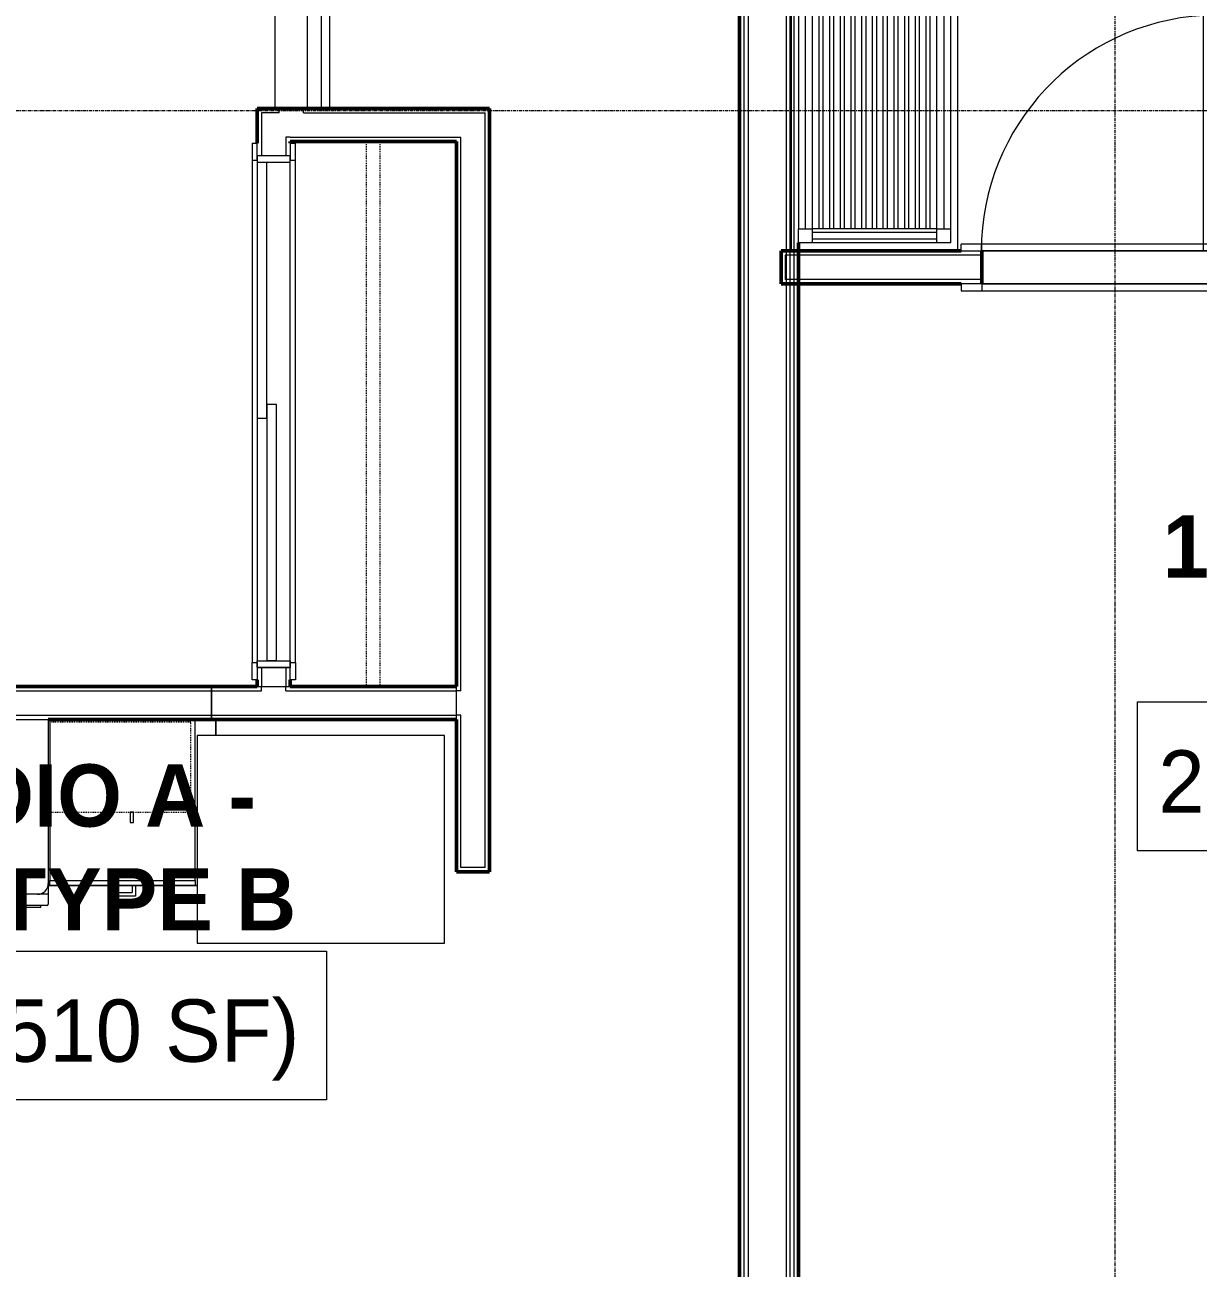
# Model space of a CAD drawing. Header units: inches. Extents: x -4235 to -464, y 9767 to 12359.
# Drawn here: x -3311.8 to -3142.3, y 11368 to 11547.6 of the extents above; entities that cross this region are included whole.
import ezdxf

# ---------------------------------------------------------------- set-up
doc = ezdxf.new("R2010")
doc.units = ezdxf.units.IN
doc.header["$MEASUREMENT"] = 0
doc.linetypes.add('Dash', pattern=[0.25, 0.125, -0.125])
doc.linetypes.add('Grid Line 1_2_', pattern=[0.875, 0.5, -0.125, 0.125, -0.125])
for name, color, linetype, lineweight in [('0-1', 7, 'Continuous', 5), ('0-2', 10, 'Continuous', 9), ('A-AREA-IDEN', 2, 'Continuous', 9), ('A-DOOR-1', 10, 'Continuous', 9), ('A-DOOR-2', 50, 'Continuous', 20), ('A-DOOR-3', 254, 'Continuous', 9), ('A-DOOR-4', 7, 'Continuous', 50), ('A-DOOR-FRAM-1', 10, 'Continuous', 9), ('A-WALL-1', 7, 'Continuous', 50), ('A-WALL-2', 250, 'Continuous', 13), ('A-WALL-3', 10, 'Continuous', 9), ('A-WALL-4', 254, 'Continuous', 9), ('A-WALL-5', 113, 'Continuous', 9), ('I-WALL-1', 7, 'Continuous', 50), ('Q-CASE-1', 254, 'Continuous', 9), ('Q-CASE-2', 10, 'Continuous', 9), ('Q-CASE-3', 254, 'Dash', 9), ('Q-CASE-4', 10, 'Dash', 9), ('Q-CASE-HDLN-1', 10, 'Dash', 9), ('Q-CASE-HDLN-2', 254, 'Dash', 9), ('Q-SPCQ-1', 10, 'Continuous', 9), ('S-GRID-1', 1, 'Grid Line 1_2_', 9)]:
    doc.layers.add(name, color=color, linetype=linetype, lineweight=lineweight)
doc.styles.add('Century Gothic', font='ufonts.com_century-gothic.ttf', dxfattribs={"height": 9})
doc.styles.add('Century Gothic_B', font='GOTHICB.TTF', dxfattribs={"height": 9})

# ---------------------------------------------------------------- blocks, each defined once
blk = doc.blocks.new('SWING - SINGLE - FLUSH - 2-10 x 6-8 - PRIVACY-3199407-BACKGROUND - RCP - 2ND FLOOR')
at = {"layer": 'A-DOOR-1'}
blk.add_arc((17, 2.37), 34.07, 93.3657, 180, dxfattribs=at)
at = {"layer": 'A-DOOR-2'}
for p, q in [((15, 2.37), (15, 36.38)), ((17, 36.38), (15, 36.38)), ((17, 2.37), (17, 36.38)), ((17, 2.37), (15, 2.37))]:
    blk.add_line(p, q, dxfattribs=at)
at = {"layer": 'A-DOOR-FRAM-1'}
for p, q in [((-17, 3.37), (-20, 3.37)), ((-20, 2.37), (-20, 3.37)), ((-20, 2.37), (-17, 2.37)), ((17, 3.37), (-17, 3.37)), ((-17, 2.37), (-17, 3.37)), ((-17, 2.37), (17, 2.37)), ((20, 3.37), (17, 3.37)), ((17, 2.37), (17, 3.37)), ((17, 2.37), (20, 2.37)), ((20, 2.37), (20, 3.37)), ((-17, -2.38), (-20, -2.38)), ((-20, -2.38), (-20, -3.38)), ((-20, -3.38), (-17, -3.38)), ((17, -2.38), (-17, -2.38)), ((-17, -2.38), (-17, -3.38)), ((-17, -3.38), (17, -3.38)), ((20, -2.38), (17, -2.38)), ((17, -2.38), (17, -3.38)), ((17, -3.38), (20, -3.38)), ((20, -2.38), (20, -3.38))]:
    blk.add_line(p, q, dxfattribs=at)
blk = doc.blocks.new('Bath Vanity - Bath Vanity 60_-V82-BACKGROUND - RCP - 2ND FLOOR')
at = {"layer": 'Q-CASE-1'}
for p, q in [((-29.26, 0), (-29.26, 1)), ((30.74, 1), (30.74, 0)), ((30.74, 0), (-29.26, 0))]:
    blk.add_line(p, q, dxfattribs=at)
at = {"layer": 'Q-CASE-2'}
for p, q in [((-29.26, 1), (-29.26, 24)), ((-29.26, 24), (30.74, 24)), ((30.74, 24), (30.74, 1)), ((-28.26, 21), (-28.26, 23)), ((-28.26, 23), (-26.26, 23)), ((-26.26, 23), (27.74, 23)), ((-26.26, 23), (-26.26, 21)), ((-26.26, 22), (27.74, 22)), ((27.74, 21), (27.74, 23)), ((27.74, 23), (29.74, 23)), ((29.74, 23), (29.74, 21)), ((-28.26, 21), (-28.26, 3)), ((-26.26, 21), (-28.26, 21)), ((-27.76, 21), (-27.76, 3)), ((-26.76, 21), (-26.76, 3)), ((27.74, 21), (-26.26, 21)), ((-26.26, 21), (-26.26, 3)), ((-26.26, 20), (27.74, 20)), ((27.74, 21), (27.74, 3)), ((29.74, 21), (27.74, 21)), ((28.24, 21), (28.24, 3)), ((29.24, 21), (29.24, 3)), ((29.74, 21), (29.74, 3)), ((27.74, 19.45), (-26.26, 19.45)), ((-26.26, 18.45), (27.74, 18.45)), ((27.74, 17.91), (-26.26, 17.91)), ((-26.26, 16.91), (27.74, 16.91)), ((27.74, 16.36), (-26.26, 16.36)), ((-26.26, 15.36), (27.74, 15.36)), ((27.74, 14.82), (-26.26, 14.82)), ((-26.26, 13.82), (27.74, 13.82)), ((27.74, 13.27), (-26.26, 13.27)), ((-26.26, 12.27), (27.74, 12.27)), ((27.74, 11.73), (-26.26, 11.73)), ((-26.26, 10.73), (27.74, 10.73)), ((27.74, 10.18), (-26.26, 10.18)), ((-26.26, 9.18), (27.74, 9.18)), ((27.74, 8.64), (-26.26, 8.64)), ((-26.26, 7.64), (27.74, 7.64)), ((27.74, 7.09), (-26.26, 7.09)), ((-26.26, 6.09), (27.74, 6.09)), ((27.74, 5.55), (-26.26, 5.55)), ((-26.26, 4.55), (27.74, 4.55)), ((27.74, 4), (-26.26, 4)), ((-28.26, 1), (-28.26, 3)), ((-28.26, 3), (-26.26, 3)), ((-26.26, 3), (27.74, 3)), ((-26.26, 3), (-26.26, 1)), ((-26.26, 2), (27.74, 2)), ((27.74, 1), (27.74, 3)), ((27.74, 3), (29.74, 3)), ((29.74, 3), (29.74, 1)), ((-26.26, 1), (-28.26, 1)), ((-26.26, 1), (27.74, 1)), ((29.74, 1), (27.74, 1))]:
    blk.add_line(p, q, dxfattribs=at)
blk = doc.blocks.new('SLIDING - FLUSH - 6-0 x 6-8-3203588-BACKGROUND - RCP - 2ND FLOOR')
at = {"layer": 'A-DOOR-1'}
for p, q in [((-38.75, 2.5), (-38.75, 3.25)), ((-36.25, 3.25), (-38.75, 3.25)), ((-38.75, 2.5), (-36.25, 2.5)), ((36.25, 3.25), (-36.25, 3.25)), ((-36.25, 3.25), (-36.25, 2.5)), ((36.25, 2.5), (36.25, 3.25)), ((36.25, 3.25), (38.75, 3.25)), ((38.75, 2.5), (36.25, 2.5)), ((38.75, 3.25), (38.75, 2.5)), ((36, 0.5), (-1, 0.5)), ((-1, 0.5), (-1, -0.875)), ((36, 0.5), (36, -0.875)), ((1, -0.875), (-36, -0.875)), ((-36, -0.875), (-36, -2.25)), ((-1, -0.875), (36, -0.875)), ((1, -0.875), (1, -2.25)), ((-38.75, -3), (-38.75, -2.25)), ((-36.25, -2.25), (-38.75, -2.25)), ((-38.75, -3), (-36.25, -3)), ((-36.25, -2.25), (-36.25, -3)), ((-36.25, -3), (36.25, -3)), ((-36, -2.25), (1, -2.25)), ((36.25, -2.25), (38.75, -2.25)), ((36.25, -3), (36.25, -2.25)), ((38.75, -3), (36.25, -3)), ((38.75, -2.25), (38.75, -3))]:
    blk.add_line(p, q, dxfattribs=at)
at = {"layer": 'A-DOOR-FRAM-1'}
for p, q in [((-37, -2.25), (-37, 2.5)), ((-36, 2.5), (-37, 2.5)), ((36, 2.5), (-36, 2.5)), ((-36, 2.5), (-36, -2.25)), ((36, -2.25), (36, 2.5)), ((36, 2.5), (37, 2.5)), ((37, 2.5), (37, -2.25)), ((-37, -2.25), (-36, -2.25)), ((1, -2.25), (36, -2.25)), ((37, -2.25), (36, -2.25))]:
    blk.add_line(p, q, dxfattribs=at)
blk = doc.blocks.new('Refrigerator_-_Side-by-Side_6047 - 36_ X 30_-345559-BACKGROUND - RCP - 2ND FLOOR')
at = {"layer": 'Q-SPCQ-1'}
for p, q in [((17.87, 14.42), (-17.88, 14.42)), ((-17.88, 14.42), (-17.88, -15.58)), ((17.87, -15.58), (17.87, 14.42)), ((-17.88, -15.58), (17.87, -15.58))]:
    blk.add_line(p, q, dxfattribs=at)
blk = doc.blocks.new('Dishwasher_15404 - 34_ counter-2817256-BACKGROUND - RCP - 2ND FLOOR')
at = {"layer": 'Q-SPCQ-1'}
for p, q in [((0, -24), (0, 0)), ((0, 0), (23.68, 0)), ((23.68, 0), (25.25, 0)), ((25.25, 0), (26.68, 0)), ((25.25, 0), (25.25, -1.57)), ((25.25, -1.57), (25.25, -22.43)), ((26.87, -0.2), (26.87, -23.8)), ((27.12, -1.09), (26.87, -1.09)), ((27.12, -2.61), (27.12, -1.09)), ((27.12, -3.81), (27.12, -2.61)), ((27.12, -20.19), (27.12, -3.81)), ((27.37, -4.82), (27.12, -4.82)), ((27.37, -5.81), (27.37, -4.82)), ((27.12, -6.79), (27.37, -6.79)), ((27.37, -6.79), (27.37, -5.81)), ((27.37, -16.15), (27.12, -16.15)), ((27.37, -16.74), (27.37, -16.15)), ((27.37, -16.74), (27.12, -16.74)), ((27.37, -17.33), (27.12, -17.33)), ((27.37, -17.92), (27.12, -17.92)), ((27.37, -17.92), (27.37, -17.33)), ((27.37, -18.51), (27.12, -18.51)), ((27.37, -19.1), (27.12, -19.1)), ((27.37, -19.69), (27.12, -19.69)), ((27.37, -19.1), (27.37, -18.51)), ((27.37, -20.28), (27.37, -19.69)), ((27.12, -21.39), (27.12, -20.19)), ((27.37, -20.28), (27.12, -20.28)), ((27.12, -22.91), (27.12, -21.39)), ((25.25, -22.43), (25.25, -24)), ((27.12, -22.91), (26.87, -22.91)), ((23.68, -24), (0, -24)), ((25.25, -24), (23.68, -24)), ((26.68, -24), (25.25, -24))]:
    blk.add_line(p, q, dxfattribs=at)
for centre, radius, start, end in [((26.68, -0.2), 0.197, 15, 90), ((26.68, -0.2), 0.197, 0, 90), ((23.68, -1.57), 1.57, 0, 90), ((23.68, -1.57), 1.57, 32.077, 42.3359), ((23.68, -1.57), 1.57, 17.8182, 27.5266), ((23.68, -1.57), 1.57, 0, 13.6425), ((23.68, -22.43), 1.57, 270, 0), ((23.68, -22.43), 1.57, 317.6641, 327.923), ((23.68, -22.43), 1.57, 332.4734, 342.1818), ((23.68, -22.43), 1.57, 346.3575, 0), ((26.68, -23.8), 0.197, 270, 0)]:
    blk.add_arc(centre, radius, start, end, dxfattribs=at)
blk = doc.blocks.new('BARN - FLUSH - 3-0 x 7-0 BARN DOOR-V125-BACKGROUND - RCP - 2ND FLOOR')
at = {"layer": 'A-DOOR-1'}
for p, q in [((-57, 5.57), (-60, 5.57)), ((-60, 5.57), (-60, 4.95)), ((-57, 4.07), (-57, 5.82)), ((-57, 5.82), (-21, 5.82)), ((-21, 5.82), (-21, 4.07)), ((18, 5.57), (-21, 5.57)), ((18, 5.55), (18, 4.95)), ((-60, 4.95), (-60, 4.32)), ((-60, 4.32), (-57, 4.32)), ((-21, 4.07), (-57, 4.07)), ((-21, 4.32), (18, 4.32)), ((18, 4.95), (18, 4.34))]:
    blk.add_line(p, q, dxfattribs=at)
at = {"layer": 'A-DOOR-3'}
for p, q in [((18, 5.55), (18, 5.57)), ((18, 4.95), (18, 5.55)), ((18, 4.51), (18, 4.95)), ((18, 4.34), (18, 4.51)), ((18, 4.32), (18, 4.34))]:
    blk.add_line(p, q, dxfattribs=at)
at = {"layer": 'A-DOOR-4'}
for p, q in [((-56, 6), (-56, 5.82)), ((-54.5, 6), (-56, 6)), ((-54.5, 5.82), (-54.5, 6)), ((-23.5, 6), (-23.5, 5.82)), ((-22, 6), (-23.5, 6)), ((-22, 5.82), (-22, 6))]:
    blk.add_line(p, q, dxfattribs=at)
blk = doc.blocks.new('OD_CW_Closet - OD_CW_Closet-3241815-BACKGROUND - RCP - 2ND FLOOR')
at = {"layer": 'Q-CASE-HDLN-1'}
for p, q in [((0.74, 0), (1.73, 0)), ((4.23, 0), (76.73, 0)), ((79.23, 0), (79.49, 0)), ((0.74, -11), (79.49, -11)), ((0.74, -13), (79.49, -13))]:
    blk.add_line(p, q, dxfattribs=at)
at = {"layer": 'Q-CASE-HDLN-2'}
for p, q in [((0.74, -24), (0.74, 0)), ((79.49, 0), (79.49, -24)), ((79.49, -24), (0.74, -24))]:
    blk.add_line(p, q, dxfattribs=at)
blk = doc.blocks.new('Base Cabinet 3 Drawer 230 - Base Cabinet 3 Drawer 230 21_-2578998-BACKGROUND - RCP - 2ND FLOOR')
at = {"layer": 'Q-CASE-2'}
for p, q in [((-1.14, 24), (-1.14, 25.5)), ((-1.14, 25.5), (2.61, 25.5)), ((2.61, 25.5), (2.61, 24)), ((-9.76, 24), (11.24, 24)), ((-9.76, 23.25), (-9.76, 24)), ((-1.14, 24), (-0.64, 24)), ((2.11, 25), (-0.64, 25)), ((-0.64, 24), (-0.64, 25)), ((2.11, 24), (2.11, 25)), ((2.61, 24), (2.11, 24)), ((11.24, 24), (11.24, 23.25)), ((11.24, 23.25), (-9.76, 23.25)), ((-9.76, 23.25), (-9.76, 0)), ((11.24, 0), (11.24, 23.25)), ((-9.76, 0), (11.24, 0))]:
    blk.add_line(p, q, dxfattribs=at)
blk = doc.blocks.new('300 Series Wall Hung Cabinet_302 - 21_ X 24_-2838280-BACKGROUND - RCP - 2ND FLOOR')
at = {"layer": 'Q-CASE-1'}
for p, q in [((-1.76, -13.19), (-2.25, -13.19)), ((-2.25, -13.19), (-2.25, -14.69)), ((-1.76, -14.69), (-1.76, -13.19)), ((2.24, -13.19), (1.75, -13.19)), ((1.75, -13.19), (1.75, -14.69)), ((2.24, -14.69), (2.24, -13.19)), ((-2.25, -14.69), (-1.76, -14.69)), ((1.75, -14.69), (2.24, -14.69))]:
    blk.add_line(p, q, dxfattribs=at)
at = {"layer": 'Q-CASE-3'}
for p, q in [((10.5, -13.19), (10.5, -0.23)), ((-10.1, -13.19), (10.5, -13.19))]:
    blk.add_line(p, q, dxfattribs=at)
at = {"layer": 'Q-CASE-4'}
blk.add_line((10.5, -0.19), (-10.1, -0.19), dxfattribs=at)
blk = doc.blocks.new('CTR - 1st Phase - Unit Layouts_rvt-1-BACKGROUND - RCP - 2ND FLOOR')
at = {"layer": 'A-WALL-1'}
for p, q in [((-3278.22, 11530.48), (-3278.22, 11535.49)), ((-3278.22, 11535.49), (-3277.6, 11535.49)), ((-3277.6, 11535.49), (-3273.47, 11535.49)), ((-3273.47, 11535.49), (-3244.7, 11535.49)), ((-3244.7, 11535.49), (-3244.7, 11534.86)), ((-3244.7, 11534.86), (-3244.7, 11530.74)), ((-3273.47, 11530.74), (-3273.47, 11530.48)), ((-3249.45, 11530.74), (-3273.47, 11530.74)), ((-3249.45, 11451.99), (-3249.45, 11530.74)), ((-3244.7, 11530.74), (-3244.7, 11425.23)), ((-3202.57, 11514.94), (-3176.57, 11514.94)), ((-3202.57, 11514.31), (-3202.57, 11514.94)), ((-3173.57, 11514.94), (-3173.57, 11510.19)), ((-3202.57, 11510.81), (-3202.57, 11514.31)), ((-3202.57, 11510.19), (-3202.57, 11510.81)), ((-3176.57, 11510.19), (-3202.57, 11510.19)), ((-3402.3, 11451.99), (-3278.22, 11451.99)), ((-3278.22, 11451.99), (-3278.22, 11452.98)), ((-3273.47, 11452.98), (-3273.47, 11451.99)), ((-3273.47, 11451.99), (-3249.45, 11451.99)), ((-3249.45, 11447.24), (-3308.42, 11447.24)), ((-3249.45, 11425.23), (-3249.45, 11447.24)), ((-3248.82, 11425.23), (-3249.45, 11425.23)), ((-3245.32, 11425.23), (-3248.82, 11425.23)), ((-3244.7, 11425.23), (-3245.32, 11425.23))]:
    blk.add_line(p, q, dxfattribs=at)
at = {"layer": 'A-WALL-2'}
for p, q in [((-3277.6, 11534.86), (-3277.6, 11528.73)), ((-3275.07, 11534.86), (-3277.6, 11534.86)), ((-3275.07, 11534.86), (-3275.07, 11535.49)), ((-3271.57, 11534.86), (-3271.57, 11535.49)), ((-3271.57, 11534.86), (-3245.32, 11534.86)), ((-3245.32, 11531.36), (-3245.32, 11534.86)), ((-3274.1, 11531.36), (-3274.1, 11528.73)), ((-3273.47, 11531.36), (-3274.1, 11531.36)), ((-3273.47, 11531.36), (-3248.82, 11531.36)), ((-3248.82, 11530.74), (-3248.82, 11531.36)), ((-3245.32, 11530.74), (-3245.32, 11531.36)), ((-3248.82, 11451.36), (-3248.82, 11530.74)), ((-3245.32, 11425.85), (-3245.32, 11530.74)), ((-3173.57, 11514.31), (-3201.95, 11514.31)), ((-3201.95, 11514.31), (-3201.95, 11510.81)), ((-3173.57, 11510.81), (-3201.95, 11510.81)), ((-3277.6, 11454.73), (-3277.6, 11451.99)), ((-3274.1, 11454.73), (-3274.1, 11451.99)), ((-3277.6, 11451.36), (-3277.6, 11451.99)), ((-3274.1, 11451.36), (-3274.1, 11451.99)), ((-3401.67, 11451.36), (-3277.6, 11451.36)), ((-3274.1, 11451.36), (-3249.45, 11451.36)), ((-3248.82, 11451.36), (-3249.45, 11451.36)), ((-3401.67, 11447.86), (-3249.45, 11447.86)), ((-3248.82, 11447.86), (-3249.45, 11447.86)), ((-3248.82, 11425.85), (-3248.82, 11447.86)), ((-3245.32, 11425.85), (-3248.82, 11425.85))]:
    blk.add_line(p, q, dxfattribs=at)
at = {"layer": 'A-WALL-3'}
for p, q in [((-3275.7, 11571.49), (-3275.7, 11535.49)), ((-3270.95, 11535.49), (-3270.95, 11571.49)), ((-3278.22, 11528.73), (-3273.47, 11528.73)), ((-3139.57, 11514.94), (-3173.57, 11514.94)), ((-3173.57, 11510.19), (-3139.57, 11510.19)), ((-3278.22, 11454.73), (-3273.47, 11454.73)), ((-3278.22, 11451.99), (-3273.47, 11451.99)), ((-3249.45, 11447.24), (-3249.45, 11451.99)), ((-3284.82, 11447.24), (-3308.42, 11447.24)), ((-3284.2, 11447.24), (-3284.82, 11447.24))]:
    blk.add_line(p, q, dxfattribs=at)
at = {"layer": 'A-WALL-4'}
for p, q in [((-3270.95, 11535.49), (-3275.7, 11535.49)), ((-3173.57, 11510.19), (-3173.57, 11514.94)), ((-3332.82, 11451.99), (-3284.82, 11451.99)), ((-3284.82, 11451.99), (-3278.22, 11451.99)), ((-3284.82, 11451.95), (-3284.82, 11447.24)), ((-3284.82, 11447.24), (-3284.82, 11451.95)), ((-3273.47, 11451.99), (-3249.45, 11451.99)), ((-3249.45, 11447.24), (-3284.2, 11447.24))]:
    blk.add_line(p, q, dxfattribs=at)
at = {"layer": 'A-WALL-5'}
for p, q in [((-3284.2, 11447.24), (-3308.42, 11447.24)), ((-3308.42, 11447.24), (-3284.2, 11447.24)), ((-3284.2, 11444.93), (-3284.2, 11447.24)), ((-3284.2, 11447.24), (-3284.2, 11444.93)), ((-3308.42, 11423.24), (-3299.55, 11423.24)), ((-3299.55, 11423.24), (-3308.42, 11423.24)), ((-3299.55, 11423.24), (-3299.05, 11423.24)), ((-3299.05, 11423.24), (-3296.3, 11423.24)), ((-3296.3, 11423.24), (-3299.05, 11423.24)), ((-3296.3, 11423.24), (-3295.8, 11423.24)), ((-3295.8, 11423.24), (-3286.92, 11423.24)), ((-3286.92, 11423.24), (-3295.8, 11423.24))]:
    blk.add_line(p, q, dxfattribs=at)
at = {"layer": '0-2'}
for name, p, rotation in [('BARN - FLUSH - 3-0 x 7-0 BARN DOOR-V125-BACKGROUND - RCP - 2ND FLOOR', (-3273.32, 11553.49), 270.0000000000612), ('Bath Vanity - Bath Vanity 60_-V82-BACKGROUND - RCP - 2ND FLOOR', (-3201.07, 11545.85), 270.0000000001745), ('SLIDING - FLUSH - 6-0 x 6-8-3203588-BACKGROUND - RCP - 2ND FLOOR', (-3275.97, 11491.73), 270.0000000000384), ('OD_CW_Closet - OD_CW_Closet-3241815-BACKGROUND - RCP - 2ND FLOOR', (-3273.45, 11451.25), 90.00000000007941), ('Dishwasher_15404 - 34_ counter-2817256-BACKGROUND - RCP - 2ND FLOOR', (-3308.42, 11447.24), 269.9999999999322), ('Base Cabinet 3 Drawer 230 - Base Cabinet 3 Drawer 230 21_-2578998-BACKGROUND - RCP - 2ND FLOOR', (-3296.94, 11447.24), 180)]:
    blk.add_blockref(name, p, dxfattribs=dict(at, rotation=rotation))
for name, p in [('SWING - SINGLE - FLUSH - 2-10 x 6-8 - PRIVACY-3199407-BACKGROUND - RCP - 2ND FLOOR', (-3156.57, 11512.56)), ('300 Series Wall Hung Cabinet_302 - 21_ X 24_-2838280-BACKGROUND - RCP - 2ND FLOOR', (-3298.32, 11447.05)), ('Refrigerator_-_Side-by-Side_6047 - 36_ X 30_-345559-BACKGROUND - RCP - 2ND FLOOR', (-3269.05, 11430.5))]:
    blk.add_blockref(name, p, dxfattribs=at)
blk = doc.blocks.new('CTR - 1st Phase - Common Walls_rvt-1-BACKGROUND - RCP - 2ND FLOOR')
at = {"layer": 'A-WALL-2'}
for p, q in [((-3207.95, 11622.61), (-3207.95, 11255.64)), ((-3207.32, 11622.61), (-3207.32, 11255.64)), ((-3201.82, 11622.61), (-3201.82, 11255.64)), ((-3201.32, 11622.61), (-3201.32, 11255.64)), ((-3200.7, 11622.61), (-3200.7, 11255.64))]:
    blk.add_line(p, q, dxfattribs=at)
at = {"layer": 'I-WALL-1'}
for p, q in [((-3208.57, 11255.64), (-3208.57, 11622.61)), ((-3200.07, 11516.11), (-3200.07, 11255.64))]:
    blk.add_line(p, q, dxfattribs=at)

msp = doc.modelspace()

# ---------------------------------------------------------------- linework, layer by layer
at = {"layer": 'A-AREA-IDEN', "flags": 128}
for points in [[(-3151.07, 11449.78), (-3066.57, 11449.78), (-3066.57, 11428.29), (-3151.07, 11428.29)], [(-3352.74, 11413.79), (-3268.24, 11413.79), (-3268.24, 11392.29), (-3352.74, 11392.29)]]:
    msp.add_lwpolyline(points, close=True, dxfattribs=at)
at = {"layer": 'S-GRID-1'}
for p, q in [((-3154.32, 9836.18), (-3154.32, 12309.48)), ((-464.45, 11535.19), (-4185.7, 11535.19))]:
    msp.add_line(p, q, dxfattribs=at)

# ---------------------------------------------------------------- block references
at = {"layer": '0-1'}
for name in ['CTR - 1st Phase - Unit Layouts_rvt-1-BACKGROUND - RCP - 2ND FLOOR', 'CTR - 1st Phase - Common Walls_rvt-1-BACKGROUND - RCP - 2ND FLOOR']:
    msp.add_blockref(name, (0, 0), dxfattribs=at)

# ---------------------------------------------------------------- texts
at = {"layer": 'A-AREA-IDEN', "char_height": 9, "attachment_point": 1}
for s, insert, width, style in [('1BD A - ADA', (-3147.45, 11476.75), 93.324, 'Century Gothic_B'), ('216 - (737 SF)', (-3148.07, 11442.78), 94.839, 'Century Gothic'), ('STUDIO A -', (-3343.24, 11440.76), 79.083, 'Century Gothic_B'), ('ADA TYPE B', (-3345.49, 11425.76), 84.537, 'Century Gothic_B'), ('218 - (510 SF)', (-3349.74, 11406.79), 94.839, 'Century Gothic')]:
    msp.add_mtext(s, dxfattribs=dict(at, insert=insert, width=width, style=style))

doc.saveas('drawing.dxf')
